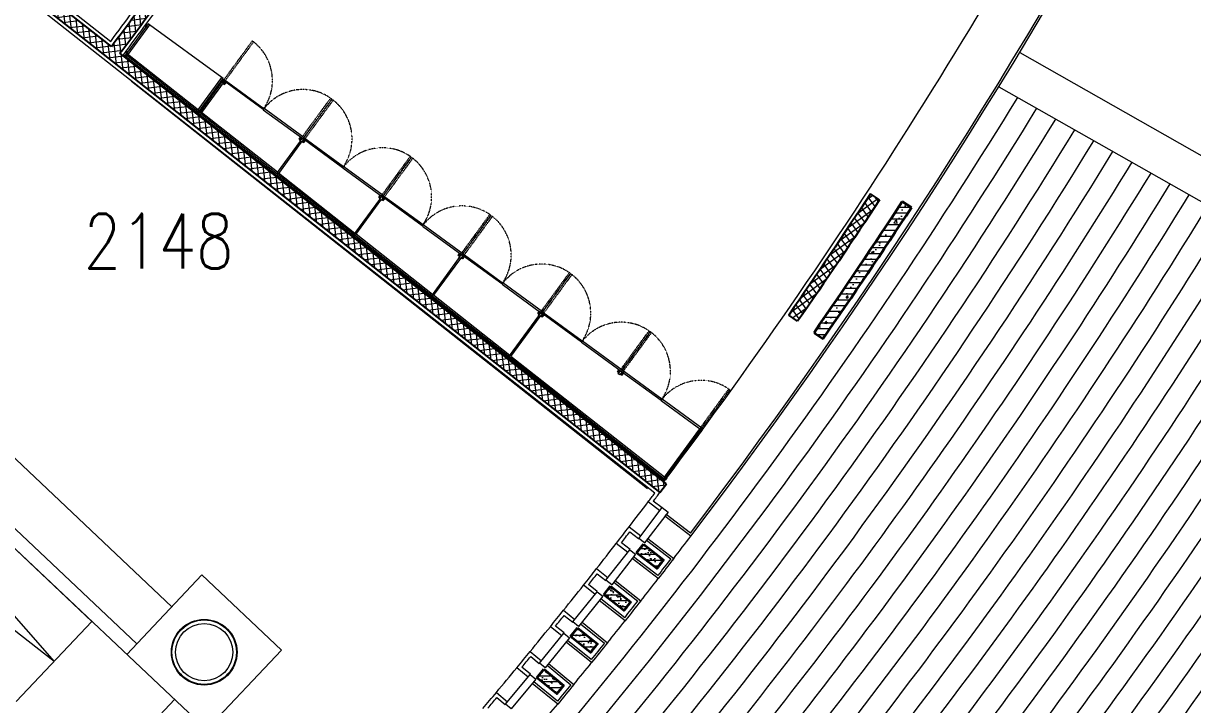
# Model space of a CAD drawing. Header units: inches. Extents: x 342932 to 557958, y 80625 to 242727.
# Drawn here: x 468383 to 484415, y 121488 to 130834 of the extents above; entities that cross this region are included whole.
import ezdxf
from ezdxf.enums import TextEntityAlignment as Align

# ---------------------------------------------------------------- set-up
doc = ezdxf.new("R2010")
doc.units = ezdxf.units.IN
doc.header["$MEASUREMENT"] = 0
doc.linetypes.add('First Floor$0$HIDDEN', pattern=[0.375, 0.25, -0.125])
for name, color, linetype, lineweight in [('First Floor$0$A-G23-M-Stairs-Concrete', 251, 'Continuous', 15), ('First Floor$0$A-G24-M-Roof', 251, 'Continuous', 20), ('First Floor$0$A-G250-G-Walls-Low-Level', 251, 'Continuous', 15), ('First Floor$0$A-G250-G-Walls-Precast-Concrete', 251, 'Continuous', 35), ('First Floor$0$A-G250-M-Walls-Blockwork', 7, 'Continuous', 25), ('First Floor$0$A-G252-H-Internal-Walls', 251, 'Continuous', 9), ('First Floor$0$A-G262-H-Precast-Panel', 251, 'Continuous', 5), ('First Floor$0$A-G312-M-Wall-Cladding-Panel', 7, 'Continuous', 9), ('First Floor$0$A-G312-M-Wall-Finish-Plaster', 7, 'Continuous', 15), ('First Floor$0$A-G321-M-Window', 251, 'Continuous', 9), ('First Floor$0$A-G4-M-Furniture-Built-In', 251, 'Continuous', 9), ('First Floor$0$Z-Z001-S-Room-Name-Identification-250', 7, 'Continuous', 15), ('Ground Floor$0$A-G312-M-Wall-Finish-Plaster', 251, 'Continuous', 15)]:
    doc.layers.add(name, color=color, linetype=linetype, lineweight=lineweight)
doc.styles.add('First Floor$0$Tag-RomanS', font='romans.shx', dxfattribs={"width": 0.8})
pattern_1 = [(0, (361382.11, 239676.52), (2e-14, 79.375), [])]
pattern_2 = [(50, (361382.11, 239676.52), (182.18467, -15.93909), [19.05, -209.55]), (355, (361382.11, 239676.52), (-35.24283, 191.05664), [15.24, -167.64]), (100.451, (361397.3, 239675.2), (146.9425, 175.11669), [16.19, -178.09]), (46.1842, (361382.11, 239727.32), (271.07904, -42.04233), [28.575, -314.325]), (96.6356, (361404.7, 239723.82), (237.40423, 247.42556), [24.285, -267.135]), (351.184, (361382.1, 239727.32), (237.4046, 247.4251), [22.86, -251.46]), (21, (361407.51, 239714.62), (151.61488, -102.26552), [19.05, -209.55]), (326, (361407.51, 239714.62), (61.80203, 184.18797), [15.24, -167.64]), (71.4514, (361420.15, 239706.1), (213.4165, 81.92286), [16.19, -178.09]), (37.5, (361382.114, 239676.52), (3.088603, 84.55504), [0, -165.608, 0, -170.18, 0, -168.275]), (7.5, (361382.11, 239676.52), (66.819663, 100.180575), [0, -97.028, 0, -161.798, 0, -64.135]), (327.5, (361325.47, 239676.52), (135.590595, -5.728744), [0, -63.5, 0, -198.12, 0, -262.89]), (317.5, (361300.07, 239676.52), (148.12918, 25.42649), [0, -82.55, 0, -131.572, 0, -186.69])]

# ---------------------------------------------------------------- blocks, each defined once
blk = doc.blocks.new('First Floor$0$A$C647553F4')
for p, q in [((2, 0), (0, 0)), ((2, -21), (2, 0)), ((2, -21), (0, -21)), ((17, -8), (2, -8)), ((17, -13), (2, -13)), ((5, -36), (30, -36)), ((5, -39), (5, -36)), ((10, -13), (8, -36)), ((11, -3), (11, -8)), ((11, -3), (24, -3)), ((13, -5), (21, -5)), ((13, -8), (13, -5)), ((13, -15), (13, -13)), ((21, -15), (13, -15)), ((21, -5), (21, -15)), ((24, -3), (27, -36)), ((30, -39), (30, -36))]:
    blk.add_line(p, q)
at = {"elevation": 0}
blk.add_lwpolyline([(5, -36), (30, -36), (30, -39), (5, -39)], close=True, dxfattribs=at)
blk.add_circle((17, -10), 2.46)
blk = doc.blocks.new('First Floor$0$A$C05DB4EB2')
h = blk.add_hatch(color=256)
h.paths.add_polyline_path([(-13, -48), (13, -48), (13, -2), (-13, -2)], flags=16)
h.paths.add_polyline_path([(-15, -50), (15, -50), (15, 0), (-15, 0)])
for points in [[(-15, -50), (15, -50), (15, 0), (-15, 0)], [(-13, -48), (13, -48), (13, -2), (-13, -2)]]:
    blk.add_lwpolyline(points, close=True)
blk = doc.blocks.new('First Floor$0$tag-roomname')
at = {"lineweight": 18, "ltscale": 0.01, "style": 'First Floor$0$Tag-RomanS', "width": 0.8}
blk.add_attdef('ROOM_NO_2', text='', height=3, dxfattribs=at).set_placement((0, 1.612), align=Align.MIDDLE_CENTER)
at = {"linetype": 'ByBlock', "lineweight": 15, "ltscale": 0.01, "style": 'First Floor$0$Tag-RomanS', "width": 0.8, "flags": 1}
for tag, p in [('ROOM_NAME_1', (0, -2.288)), ('ROOM_NAME_2', (0, -5.744))]:
    blk.add_attdef(tag, text='', height=2.5, dxfattribs=at).set_placement(p, align=Align.MIDDLE_CENTER)

msp = doc.modelspace()

# ---------------------------------------------------------------- hatches: boundary and pattern name
at = {"layer": 'First Floor$0$A-G252-H-Internal-Walls'}
h = msp.add_hatch(dxfattribs=at)
h.set_pattern_fill('ANSI37', color=256, scale=25, angle=322, style=0)
h.set_pattern_definition([(7, (361382.11, 239676.52), (-9.67338, 78.78335), []), (97, (361382.11, 239676.52), (-78.78335, -9.67338), [])])
h.paths.add_polyline_path([(477109.1, 124396.8), (477199.5, 124516.6), (469707.6, 130422.7, 0.0042351), (470353.6, 131302), (470231.3, 131388.9, -0.0042159), (469589.7, 130515.6), (468685.6, 131228.4), (468594.9, 131108.9)])
h = msp.add_hatch(dxfattribs=at)
h.set_pattern_fill('ANSI37', color=256, scale=25, angle=81, style=0)
h.set_pattern_definition([(126, (361382.11, 239676.52), (-64.215724, -46.655454), []), (216, (361382.11, 239676.52), (46.655454, -64.215724), [])])
h.paths.add_polyline_path([(478876.4, 126832.2), (478999.6, 126746.7, 0.0067037), (480123.1, 128414.9), (479997.7, 128497.1, -0.0067036)])
at = {"layer": 'First Floor$0$A-G262-H-Precast-Panel'}
h = msp.add_hatch(dxfattribs=at)
h.set_pattern_fill('ANSI31', color=256, scale=25, angle=315, style=0)
h.set_pattern_definition(pattern_1)
h.paths.add_polyline_path([(479224, 126590.9), (479347.2, 126505.4, 0.0072618), (480560.5, 128308.5), (480434.9, 128390.4, -0.0072618)])
h = msp.add_hatch(dxfattribs=at)
h.set_pattern_fill('AR-CONC', color=256, scale=2, style=0)
h.set_pattern_definition([(50, (361382.1, 239676.52), (364.36934, -31.87817), [38.1, -419.1]), (355, (361382.1, 239676.52), (-70.48565, 382.1133), [30.48, -335.28]), (100.451, (361412.48, 239673.87), (293.885, 350.2334), [32.38, -356.18]), (46.1842, (361382.1, 239778.1), (542.1581, -84.0847), [57.15, -628.65]), (96.6356, (361427.3, 239771.1), (474.8085, 494.8511), [48.57, -534.27]), (351.184, (361382.1, 239778.1), (474.8092, 494.8502), [45.72, -502.92]), (21, (361432.9, 239752.72), (303.22976, -204.53104), [38.1, -419.1]), (326, (361432.9, 239752.72), (123.60406, 368.3759), [30.48, -335.28]), (71.4514, (361458.2, 239735.68), (426.833, 163.8457), [32.38, -356.18]), (37.5, (361382.11, 239676.52), (6.17721, 169.11008), [0, -331.216, 0, -340.36, 0, -336.55]), (7.5, (361382.11, 239676.52), (133.63933, 200.36115), [0, -194.056, 0, -323.596, 0, -128.27]), (327.5, (361268.83, 239676.52), (271.18119, -11.45749), [0, -127, 0, -396.24, 0, -525.78]), (317.5, (361218.03, 239676.52), (296.25836, 50.85298), [0, -165.1, 0, -263.144, 0, -373.38])])
h.paths.add_polyline_path([(479224, 126590.9), (479347.2, 126505.4, 0.0072618), (480560.5, 128308.5), (480434.9, 128390.4, -0.0072618)])
h = msp.add_hatch(dxfattribs=at)
h.set_pattern_fill('ANSI31', color=256, scale=25, angle=315, style=0)
h.set_pattern_definition(pattern_1)
h.paths.add_polyline_path([(476883.6, 123689.5), (476791.9, 123570.8), (477068.9, 123356.8, 0.000501), (477160.6, 123475.5)])
h = msp.add_hatch(dxfattribs=at)
h.set_pattern_fill('AR-CONC', color=256, style=0)
h.set_pattern_definition(pattern_2)
h.paths.add_polyline_path([(476883.6, 123689.5), (476791.9, 123570.8), (477068.9, 123356.8, 0.000501), (477160.6, 123475.5)])
h = msp.add_hatch(dxfattribs=at)
h.set_pattern_fill('ANSI31', color=256, scale=25, angle=315, style=0)
h.set_pattern_definition(pattern_1)
h.paths.add_polyline_path([(476434.6, 123112.9), (476341.8, 122995.1), (476616.6, 122778.5, 0.000501), (476709.5, 122896.3)])
h = msp.add_hatch(dxfattribs=at)
h.set_pattern_fill('AR-CONC', color=256, style=0)
h.set_pattern_definition(pattern_2)
h.paths.add_polyline_path([(476434.6, 123112.9), (476341.8, 122995.1), (476616.6, 122778.5, 0.000501), (476709.5, 122896.3)])
h = msp.add_hatch(dxfattribs=at)
h.set_pattern_fill('ANSI31', color=256, scale=25, angle=315, style=0)
h.set_pattern_definition(pattern_1)
h.paths.add_polyline_path([(475980, 122540.8), (475886, 122424), (476158.7, 122204.6, 0.000501), (476252.7, 122321.5)])
h = msp.add_hatch(dxfattribs=at)
h.set_pattern_fill('AR-CONC', color=256, style=0)
h.set_pattern_definition(pattern_2)
h.paths.add_polyline_path([(475980, 122540.8), (475886, 122424), (476158.7, 122204.6, 0.000501), (476252.7, 122321.5)])
h = msp.add_hatch(dxfattribs=at)
h.set_pattern_fill('ANSI31', color=256, scale=25, angle=315, style=0)
h.set_pattern_definition(pattern_1)
h.paths.add_polyline_path([(475519.8, 121973.2), (475424.6, 121857.3), (475695.2, 121635.2, 0.000501), (475790.3, 121751.2)])
h = msp.add_hatch(dxfattribs=at)
h.set_pattern_fill('AR-CONC', color=256, style=0)
h.set_pattern_definition(pattern_2)
h.paths.add_polyline_path([(475519.8, 121973.2), (475424.6, 121857.3), (475695.2, 121635.2, 0.000501), (475790.3, 121751.2)])

# ---------------------------------------------------------------- linework, layer by layer
at = {"layer": 'First Floor$0$A-G23-M-Stairs-Concrete'}
for p, q in [((463501.7, 128129.3, 0), (468803.4, 122081.6, 0)), ((463501.7, 128129.3, 0), (469322, 122630.4, 0)), ((468803.4, 122081.6, 0), (462464.6, 127031.8, 0)), ((468284.8, 121532.9, 0), (469322, 122630.4, 0)), ((469418.8, 120461.6, 0), (470455.8, 121559.2, 0))]:
    msp.add_line(p, q, dxfattribs=at)
at = {"layer": 'First Floor$0$A-G24-M-Roof'}
for radius, start, end in [(75250, 319.307943, 328.46348), (75550, 319.301403, 328.471195), (75850, 319.294914, 328.478848), (76150, 319.288476, 328.486441), (76450, 319.282089, 328.493974), (76750, 319.275752, 328.501448), (77050, 320.786251, 328.508864), (77350, 320.77412, 328.516223), (77650, 320.762082, 328.523524), (77950, 320.750137, 328.53077), (78250, 320.738284, 328.53796), (78550, 320.726521, 328.545095), (78850, 320.714849, 328.552175), (79150, 320.703264, 328.559202), (79450, 320.691768, 328.566176), (79750, 320.680358, 328.573097), (80050, 320.669034, 328.579966), (80350, 320.657794, 328.586784), (80650, 320.646638, 328.593552), (80950, 320.635565, 328.600269), (81250, 320.624573, 328.606936), (81550, 320.613663, 328.613555), (81850, 320.602833, 328.620125), (82150, 320.592082, 328.626646), (82450, 320.581409, 328.633121), (82750, 320.570814, 328.639548), (83050, 320.560295, 328.645929), (83350, 320.549852, 328.652264), (83650, 320.539484, 328.658554), (83950, 320.529191, 328.664798), (84250, 320.518971, 328.670998), (84550, 320.508823, 328.677154), (84850, 320.498747, 328.683267), (85150, 320.488743, 328.689336), (85450, 320.478809, 328.695363), (85750, 320.468944, 328.701348), (86050, 320.459148, 328.70729)]:
    msp.add_arc((417882.1, 169176.5), radius, start, end, dxfattribs=at)
at = {"layer": 'First Floor$0$A-G250-G-Walls-Low-Level'}
for p, q in [((482047.8, 130433.4, 0), (500448, 119982.9, 0)), ((481757.2, 129965.9, 0), (499685.9, 119783.2, 0))]:
    msp.add_line(p, q, dxfattribs=at)
for radius, start, end in [(74200.1, 322.423936, 322.754945), (74950, 322.445779, 322.740221), (74200.1, 321.861939, 322.200065), (74950, 321.883779, 322.178221), (74200.1, 321.299946, 321.638059), (74200.1, 320.73793, 321.076061), (74950, 321.321148, 321.616221), (74950, 320.759779, 321.054221), (74200.1, 320.17595, 320.514061), (74950, 320.197148, 320.492221)]:
    msp.add_arc((417882.1, 169176.5), radius, start, end, dxfattribs=at)
at = {"layer": 'First Floor$0$A-G250-G-Walls-Precast-Concrete'}
for p, q in [((480434.9, 128390.4, 0), (480560.5, 128308.5, 0)), ((479224, 126590.9, 0), (479347.2, 126505.4, 0)), ((476791.9, 123570.8, 0), (476883.6, 123689.5, 0)), ((476341.8, 122995.1, 0), (476434.6, 123112.9, 0)), ((475886, 122424, 0), (475980, 122540.8, 0)), ((475424.6, 121857.3, 0), (475519.8, 121973.2, 0))]:
    msp.add_line(p, q, dxfattribs=at)
at = {"layer": 'First Floor$0$A-G250-G-Walls-Precast-Concrete', "elevation": 0}
for points in [[(476883.6, 123689.5), (477160.6, 123475.5, -0.000501), (477068.9, 123356.8), (476791.9, 123570.8)], [(476434.6, 123112.9), (476709.5, 122896.3, -0.000501), (476616.6, 122778.5), (476341.8, 122995.1)], [(475980, 122540.8), (476252.7, 122321.5, -0.000501), (476158.7, 122204.6), (475886, 122424)], [(475519.8, 121973.2), (475790.3, 121751.2, -0.000501), (475695.2, 121635.2), (475424.6, 121857.3)]]:
    msp.add_lwpolyline(points, format="xyb", dxfattribs=at)
at = {"layer": 'First Floor$0$A-G250-G-Walls-Precast-Concrete'}
for radius in [74675, 74825]:
    msp.add_arc((417882.1, 169176.5, 0), radius, 325.230324, 326.894574, dxfattribs=at)
at = {"layer": 'First Floor$0$A-G250-M-Walls-Blockwork'}
for p, q in [((469588.9, 130516.3, 0), (468685.6, 131228.4, 0)), ((468594.9, 131108.9, 0), (477109.1, 124396.8, 0)), ((477199.5, 124516.6, 0), (469706.8, 130423.4, 0)), ((480123.1, 128414.9), (479997.1, 128497.4)), ((478999.6, 126746.7), (478876.4, 126832.2)), ((477109.1, 124396.8, 0), (477199.5, 124516.6, 0))]:
    msp.add_line(p, q, dxfattribs=at)
for points in [[(479997.7, 128497.1, -0.0067036), (478876.4, 126832.2)], [(480123.1, 128414.9, -0.0067037), (478999.6, 126746.7)]]:
    msp.add_lwpolyline(points, format="xyb", dxfattribs=at)
for centre, radius, start, end in [((418130, 168996.1, 0), 64255.1, 323.211646, 324.177831), ((418129.1, 168996.8, 0), 64406.3, 323.208261, 324.178848)]:
    msp.add_arc(centre, radius, start, end, dxfattribs=at)
at = {"layer": 'First Floor$0$A-G312-M-Wall-Cladding-Panel'}
for p, q in [((477197.1, 124098.3), (477178.9, 124074.5)), ((477529.1, 123841.8, 0), (477197.1, 124098.3)), ((477534.7, 123799.6, 0), (477178.9, 124074.5)), ((476478, 123167.9, 0), (476807.7, 122908, 0)), ((476628.2, 122680.2, 0), (476298.6, 122940.1, 0))]:
    msp.add_line(p, q, dxfattribs=at)
at = {"layer": 'First Floor$0$A-G312-M-Wall-Cladding-Panel', "elevation": 0}
for points in [[(476944.8, 123768.6), (477300.7, 123493.6, -0.0011674), (477086.8, 123216.6), (476730.9, 123491.5)], [(476926.4, 123744.9), (477258.7, 123488.2, -0.0009677), (477081.4, 123258.7), (476749.3, 123515.3)], [(476496.5, 123191.5), (476849.8, 122913, -0.0011674), (476633.1, 122638.1), (476280, 122916.5)], [(476042.7, 122618.8), (476393.2, 122336.8, -0.0011674), (476173.8, 122064.1), (475823.4, 122345.9)], [(476023.9, 122595.4), (476351.1, 122332.2, -0.0009677), (476169.3, 122106.2), (475842.2, 122369.3)], [(475583.2, 122050.5), (475930.9, 121765.2, -0.0011674), (475708.9, 121494.6), (475361.3, 121779.9)], [(475564.2, 122027.3), (475888.8, 121761, -0.0009677), (475704.8, 121536.8), (475380.3, 121803.1)]]:
    msp.add_lwpolyline(points, format="xyb", dxfattribs=at)
at = {"layer": 'First Floor$0$A-G312-M-Wall-Cladding-Panel'}
for radius, start, end in [(74920, 322.763335, 342), (74950, 322.740221, 342), (74920, 321.63911, 321.86089)]:
    msp.add_arc((417882.1, 169176.5, 0), radius, start, end, dxfattribs=at)
at = {"layer": 'First Floor$0$A-G312-M-Wall-Finish-Plaster'}
for p, q in [((468676.4, 131299.3, 0), (469579.6, 130587.3, 0)), ((477039.8, 124387.9), (468525.4, 131100, 0)), ((477172.7, 124556.8), (469755, 130404.4, 0)), ((477109, 124147.9, 0), (476949.4, 124268.8)), ((477139.5, 124187.6, 0), (477019.5, 124278.4)), ((476689, 123928.3), (476847.5, 123805.8, 0)), ((476698, 123858.1), (476817, 123766.2, 0)), ((476670.3, 123576.3, 0), (476511.7, 123698.8)), ((476700.8, 123615.9, 0), (476581.9, 123707.8)), ((476698.3, 123612.2, 0), (476700.8, 123615.9, 0)), ((476817, 123766.2, 0), (476819.7, 123769.4, 0)), ((476242.3, 123353.6), (476399.7, 123229.6, 0)), ((476251.3, 123041, 0), (476133.1, 123134.2)), ((476250.7, 123283.4), (476368.7, 123190.3, 0)), ((476368.7, 123190.3, 0), (476371.5, 123193.5, 0)), ((476220.2, 123001.9, 0), (476062.8, 123125.9)), ((476248.5, 123037.5, 0), (476251.3, 123041, 0)), ((475790.1, 122783.4), (475946.2, 122657.8, 0)), ((475797.8, 122713.1), (475914.9, 122618.9, 0)), ((475764.5, 122431.9, 0), (475608.3, 122557.5)), ((475795.8, 122470.9, 0), (475678.7, 122565.1)), ((475914.9, 122618.9, 0), (475917.7, 122622, 0)), ((475793.1, 122467.2, 0), (475795.8, 122470.9, 0)), ((475332.2, 122217.6), (475487.1, 122090.5, 0)), ((475339.2, 122147.2), (475455.4, 122051.9, 0)), ((475455.4, 122051.9, 0), (475458.2, 122055, 0)), ((475303.2, 121866.4, 0), (475148.3, 121993.5)), ((475334.9, 121905.1, 0), (475218.7, 122000.4)), ((475332.2, 121901.4, 0), (475334.9, 121905.1, 0)), ((474868.9, 121656.4), (475022.5, 121527.8, 0)), ((474875.2, 121585.9), (474990.4, 121489.4, 0)), ((474990.4, 121489.4, 0), (474993.3, 121492.5, 0))]:
    msp.add_line(p, q, dxfattribs=at)
for centre, radius, start, end in [((417353, 169477.6), 74808.2, 323.095784, 332.748764), ((417917, 169139.1, 0), 64461.4, 323.268881, 324.185287), ((419901.6, 167682.2, 0), 62249.5, 323.212762, 324.205459), ((417882.1, 169176.5), 74200.1, 322.754945, 322.870394), ((417882.1, 169176.5), 74250.1, 322.793606, 322.908198), ((417882.1, 169176.5), 74200.1, 322.200065, 322.423936), ((417882.1, 169176.5), 74250.1, 322.238718, 322.385286), ((417882.1, 169176.5), 74200.1, 321.638059, 321.861939), ((417882.1, 169176.5), 74250.1, 321.676717, 321.823287), ((417882.1, 169176.5), 74200.1, 321.076061, 321.299946), ((417882.1, 169176.5), 74250.1, 321.114718, 321.261288), ((417882.1, 169176.5), 74200.1, 320.514061, 320.73793), ((417882.1, 169176.5), 74250.1, 320.552717, 320.699266), ((417882.1, 169176.5), 74200.1, 319.951914, 320.17595), ((417882.1, 169176.5), 74250.1, 319.990717, 320.137291)]:
    msp.add_arc(centre, radius, start, end, dxfattribs=at)
at = {"layer": 'First Floor$0$A-G321-M-Window'}
for points in [[(476899.2, 123708.7), (476819.7, 123769.4), (477142.3, 124191.3), (477221.8, 124130.5), (476899, 123708.8)], [(476450.3, 123132), (476371.5, 123193.5), (476698.3, 123612.2), (476777.1, 123550.7), (476450.2, 123132.1)], [(475995.9, 122559.7), (475917.7, 122622), (476248.5, 123037.5), (476326.7, 122975.2), (475995.7, 122559.9)], [(475535.9, 121992), (475458.2, 122055), (475793.1, 122467.2), (475870.7, 122404.1), (475535.7, 121992.1)], [(475070.3, 121428.7), (474993.3, 121492.5), (475332.2, 121901.4), (475409.2, 121837.6), (475070.1, 121428.9)]]:
    msp.add_lwpolyline(points, dxfattribs=at)
at = {"layer": 'First Floor$0$A-G4-M-Furniture-Built-In'}
for p, q in [((470095.1, 130828.1, 0), (469775.5, 130391, 0)), ((470111.2, 130816.3, 0), (470095.1, 130828.1, 0)), ((470111.2, 130816.3, 0), (469813.6, 130409.2, 0)), ((470082.1, 130810.3, 0), (470048.2, 130797.9, 0)), ((470065.9, 130822.2, 0), (470064.4, 130786.1, 0)), ((471104.5, 130089.7, 0), (470111.1, 130816, 0)), ((469775.5, 130391, 0), (469791.2, 130378.6, 0)), ((469814.7, 130444.6, 0), (469778.7, 130433.9, 0)), ((469801.8, 130393, 0), (469791.2, 130378.6, 0)), ((469796.4, 130458.1, 0), (469797, 130420.4, 0)), ((469809.7, 130412.3, 0), (469797.9, 130396.1, 0)), ((470772.8, 129627.5, 0), (469797.9, 130396.1, 0)), ((470784.6, 129643.7, 0), (469809.7, 130412.3, 0)), ((470772.8, 129602.1, 0), (471120.7, 130077.9, 0)), ((470780.7, 129646.8, 0), (471104.5, 130089.7, 0)), ((470788.5, 129589.7, 0), (471123.9, 130048.3, 0)), ((470827.9, 129609.6, 0), (471140, 130036.5, 0)), ((471123.9, 130048.3, 0), (471090, 130035.9, 0)), ((471120.7, 130077.9, 0), (471104.5, 130089.7, 0)), ((471107.7, 130060.1, 0), (471106.1, 130024.1, 0)), ((471140, 130036.5, 0), (471123.9, 130048.3, 0)), ((470757.1, 129614.4, 0), (470768.9, 129630.6, 0)), ((470757.1, 129614.4, 0), (470772.8, 129602.1, 0)), ((470772.8, 129627.5, 0), (470784.6, 129643.7, 0)), ((470818.6, 129630.8, 0), (470784.7, 129618.3, 0)), ((470788.5, 129589.7, 0), (470804.2, 129577.3, 0)), ((470802.4, 129642.6, 0), (470800.9, 129606.5, 0)), ((470804.2, 129577.3, 0), (470816.1, 129593.4, 0)), ((470812.1, 129596.5, 0), (470823.9, 129612.7, 0)), ((477161.8, 124590.9), (470812.1, 129596.5, 0)), ((471866.5, 128790.8, 0), (470823.9, 129612.7, 0)), ((472177.4, 129216.1, 0), (471863.5, 128786.8, 0)), ((472193.6, 129204.3, 0), (471879.3, 128774.4, 0)), ((472193.6, 129204.3, 0), (472177.4, 129216.1, 0)), ((471879.3, 128774.4, 0), (471863.5, 128786.8, 0)), ((472928.7, 127953.4, 0), (471882.2, 128778.4, 0)), ((472925.8, 127949.4, 0), (473268.6, 128418.4, 0)), ((472941.5, 127937, 0), (473284.8, 128406.6, 0)), ((473284.8, 128406.6, 0), (473268.6, 128418.4, 0)), ((463501.7, 128129.3, 0), (470891.9, 121147.1, 0)), ((472941.5, 127937, 0), (472925.8, 127949.4, 0)), ((473990.9, 127116, 0), (472944.4, 127941, 0)), ((465210.1, 127753.4, 0), (470419.7, 122831.5, 0)), ((474359.8, 127620.6, 0), (473988, 127112, 0)), ((474375.9, 127608.8, 0), (474003.7, 127099.6, 0)), ((474375.9, 127608.8, 0), (474359.8, 127620.6, 0)), ((464729.4, 127244.5, 0), (469938.9, 122322.6, 0)), ((474003.7, 127099.6, 0), (473988, 127112, 0)), ((475053.1, 126278.7), (474006.6, 127103.7, 0)), ((475050.2, 126274.6, 0), (475451, 126822.9, 0)), ((475467.1, 126811.1, 0), (475451, 126822.9, 0)), ((475065.9, 126262.2, 0), (475467.1, 126811.1, 0)), ((477173.6, 124607), (475068.8, 126266.3)), ((477670.9, 125261.8), (477161.8, 124565.4)), ((477654.8, 125273.6), (477169.7, 124610.1)), ((477687.1, 125250), (477653.2, 125237.6)), ((477670.9, 125261.8), (477654.8, 125273.6, 0)), ((477670.9, 125261.8), (477669.3, 125225.8)), ((477157.9, 124594), (477146.1, 124577.8)), ((477146.1, 124577.8), (477161.8, 124565.4)), ((477173.6, 124607), (477161.8, 124590.9)), ((477204, 124598.5), (477174.6, 124582.9)), ((477192.3, 124607.1), (477186.3, 124574.3)), ((469801.6, 122177.2, 0), (470831.7, 123267.6, 0)), ((470831.7, 123267.6, 0), (471922.1, 122237.5, 0)), ((470891.9, 121147.1, 0), (471922.1, 122237.5, 0))]:
    msp.add_line(p, q, dxfattribs=at)
at = {"layer": 'First Floor$0$A-G4-M-Furniture-Built-In', "elevation": 0}
for points in [[(470064.4, 130786.1), (470048.2, 130797.9), (470065.9, 130822.2), (470082.1, 130810.3)], [(469797, 130420.4), (469778.7, 130433.9), (469796.4, 130458.1), (469814.7, 130444.6)], [(471106.1, 130024.1), (471090, 130035.9), (471107.7, 130060.1), (471123.9, 130048.3)], [(471669, 129652.2), (471125, 130049.9), (471136.8, 130066.1), (471680.8, 129668.4)], [(470800.9, 129606.5), (470784.7, 129618.3), (470802.4, 129642.6), (470818.6, 129630.8)], [(471672.2, 129649.9), (472214.6, 129253.4), (472226.4, 129269.5), (471684, 129666)], [(472760.2, 128854.5), (472217.8, 129251), (472229.6, 129267.2), (472772, 128870.6)], [(472763.4, 128852.1), (473305.8, 128455.6), (473317.6, 128471.8), (472775.2, 128868.3)], [(473851.4, 128056.7), (473309, 128453.3), (473320.8, 128469.4), (473863.2, 128072.9)], [(473854.6, 128054.4), (474396.9, 127657.9), (474408.7, 127674), (473866.4, 128070.5)], [(474942.5, 127259), (474400.2, 127655.5), (474412, 127671.7), (474954.3, 127275.1)], [(474945.8, 127256.6), (475488.1, 126860.1), (475499.9, 126876.3), (474957.6, 127272.8)], [(476033.7, 126461.2), (475491.4, 126857.8), (475503.2, 126873.9), (476045.5, 126477.4)], [(476036.9, 126458.9), (476579.3, 126062.4), (476591.1, 126078.5), (476048.7, 126475)], [(477125.7, 125662.9), (477137.5, 125679), (476594.3, 126076.1), (476582.5, 126060)], [(477672.1, 125263.4), (477683.9, 125279.6), (477140.7, 125676.7), (477128.9, 125660.5)]]:
    msp.add_lwpolyline(points, close=True, dxfattribs=at)
at = {"layer": 'First Floor$0$A-G4-M-Furniture-Built-In', "linetype": 'First Floor$0$HIDDEN', "ltscale": 0.25, "elevation": 0}
for points in [[(471141.2, 130038.1), (471125, 130049.9), (471522.1, 130593.1), (471538.3, 130581.3)], [(472595.6, 129808.3), (472611.7, 129796.5), (472214.6, 129253.4), (472198.4, 129265.2)], [(472630.5, 129781.6), (472234, 129239.2), (472217.8, 129251), (472614.3, 129793.4)], [(473686.1, 129009.8), (473289.6, 128467.4), (473305.8, 128455.6), (473702.3, 128998)], [(473721.7, 128983.8), (473325.1, 128441.5), (473309, 128453.3), (473705.5, 128995.6)], [(474777.3, 128212), (474380.8, 127669.7), (474396.9, 127657.9), (474793.5, 128200.2)], [(474812.8, 128186.1), (474416.3, 127643.7), (474400.2, 127655.5), (474796.7, 128197.9)], [(475868.5, 127414.3), (475472, 126871.9), (475488.1, 126860.1), (475884.6, 127402.5)], [(475904, 127388.3), (475507.5, 126846), (475491.4, 126857.8), (475887.9, 127400.1)], [(476959.7, 126616.5), (476563.2, 126074.2), (476579.3, 126062.4), (476975.8, 126604.7)], [(476995.8, 126591.4), (476979.6, 126603.2), (476582.5, 126060), (476598.7, 126048.2)], [(477655.9, 125275.2), (477672.1, 125263.4), (478069.2, 125806.6), (478053, 125818.4)]]:
    msp.add_lwpolyline(points, close=True, dxfattribs=at)
at = {"layer": 'First Floor$0$A-G4-M-Furniture-Built-In'}
for points in [[(477669.3, 125225.8), (477653.2, 125237.6), (477670.9, 125261.8), (477687.1, 125250)], [(477186.3, 124574.3), (477174.6, 124582.9), (477192.3, 124607.1), (477204, 124598.5)]]:
    msp.add_lwpolyline(points, close=True, dxfattribs=at)
for radius in [450, 442, 392]:
    msp.add_circle((470861.8, 122207.4, 0), radius, dxfattribs=at)
at = {"layer": 'First Floor$0$A-G4-M-Furniture-Built-In', "linetype": 'First Floor$0$HIDDEN', "ltscale": 0.25}
for centre, radius, start, end in [((471124, 130049.8, 0), 673.9, 325.59601, 52.06336), ((472214.8, 129252.3, 0), 673.9, 55.59601, 142.06336), ((472216.7, 129250.8, 0), 672.9, 325.59874, 52.06064), ((473305.9, 128454.5, 0), 672.9, 55.59874, 142.06064), ((473307.9, 128453.1, 0), 672.9, 325.59874, 52.06064), ((474397.1, 127656.8, 0), 672.9, 55.59874, 142.06064), ((474399.1, 127655.3, 0), 672.9, 325.59874, 52.06064), ((475488.3, 126859, 0), 672.9, 55.59874, 142.06064), ((475490.3, 126857.6, 0), 672.9, 325.59874, 52.06064), ((476579.5, 126061.3, 0), 672.9, 55.59874, 142.06064), ((476581.4, 126059.8, 0), 673.9, 325.59601, 52.06336), ((477672.3, 125262.4, 0), 673.9, 55.59601, 142.06336)]:
    msp.add_arc(centre, radius, start, end, dxfattribs=at)
at = {"layer": 'First Floor$0$A-G4-M-Furniture-Built-In'}
msp.add_arc((474005.1, 127101.7, 0), 2.5, 51.75, 231.75, dxfattribs=at)
at = {"layer": 'Ground Floor$0$A-G312-M-Wall-Finish-Plaster', "color": 250}
msp.add_line((469866.9, 130042.1, 0), (476941.2, 124455.2, 0), dxfattribs=at)

# ---------------------------------------------------------------- block references
at = {"layer": 'First Floor$0$A-G4-M-Furniture-Built-In', "extrusion": (-6.08397e-16, -8.32173e-16, -1), "rotation": 216.1703119462937}
for name, p in [('First Floor$0$A$C647553F4', (-471118, 130006.5, 0)), ('First Floor$0$A$C05DB4EB2', (-472185.5, 129210.2, 0)), ('First Floor$0$A$C647553F4', (-472205.2, 129211.7, 0)), ('First Floor$0$A$C05DB4EB2', (-473276.7, 128412.5, 0)), ('First Floor$0$A$C647553F4', (-473296.4, 128413.9, 0)), ('First Floor$0$A$C05DB4EB2', (-474367.9, 127614.7, 0)), ('First Floor$0$A$C647553F4', (-474387.5, 127616.2, 0)), ('First Floor$0$A$C05DB4EB2', (-475459, 126817, 0)), ('First Floor$0$A$C647553F4', (-475478.7, 126818.4, 0)), ('First Floor$0$A$C05DB4EB2', (-476550.2, 126019.2, 0)), ('First Floor$0$A$C647553F4', (-476569.9, 126020.7, 0))]:
    msp.add_blockref(name, p, dxfattribs=at)
at = {"layer": 'First Floor$0$A-G4-M-Furniture-Built-In', "extrusion": (-6.08397e-16, -8.32173e-16, -1), "xscale": -1, "rotation": 216.1703119462937}
for p in [(-472181, 129229.4, 0), (-473272.1, 128431.6, 0), (-474363.3, 127633.9, 0), (-475454.5, 126836.1, 0), (-476545.7, 126038.4, 0)]:
    msp.add_blockref('First Floor$0$A$C647553F4', p, dxfattribs=at)
at = {"layer": 'First Floor$0$Z-Z001-S-Room-Name-Identification-250'}
ref = msp.add_blockref('First Floor$0$tag-roomname', (470236.4, 127444.7), dxfattribs=dict(at, xscale=250, yscale=250, zscale=250))
ref.add_attrib('ROOM_NO_2', '2148', dxfattribs={"layer": '0', "lineweight": 18, "ltscale": 0.01, "height": 750, "style": 'First Floor$0$Tag-RomanS', "width": 0.8}).set_placement((470236.4, 127847.6), align=Align.MIDDLE_CENTER)

doc.saveas('drawing.dxf')
